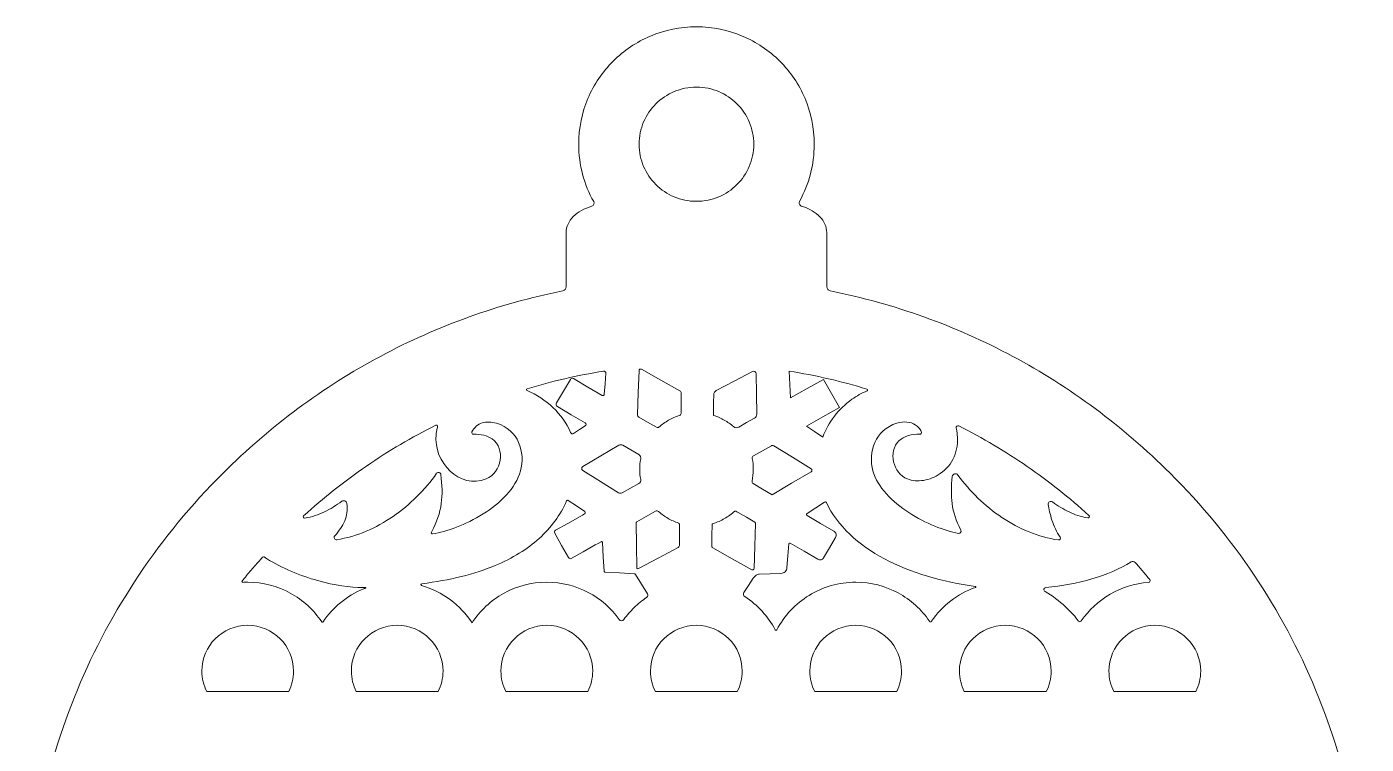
# Model space of a CAD drawing. Header units: inches. Extents: x -5.6 to 2.8, y 2.8 to 12.8.
# Drawn here: x -5.61 to 2.83, y 8.26 to 12.78 of the extents above; entities that cross this region are included whole.
import ezdxf

# ---------------------------------------------------------------- set-up
doc = ezdxf.new("R2010")
doc.units = ezdxf.units.IN
doc.header["$MEASUREMENT"] = 0
doc.layers.add('_U+0421_U+043B_U+043E_U+0439 1', color=7, linetype='Continuous')

# ---------------------------------------------------------------- blocks, each defined once
blk = doc.blocks.new('block 2')
at = {"layer": '_U+0421_U+043B_U+043E_U+0439 1', "lineweight": 0}
for points, knots in [([(1.5941, 9.964), (1.2968, 10.2604), (0.9631, 10.5072), (0.6029, 10.7002), (0.2427, 10.8931), (-0.1439, 11.0322), (-0.547, 11.1131), (-0.5532, 11.1144), (-0.5585, 11.1177), (-0.5623, 11.1223), (-0.5661, 11.1269), (-0.5683, 11.1327), (-0.5683, 11.1391), (-0.5683, 11.1391), (-0.5683, 11.3098), (-0.5683, 11.3098), (-0.5683, 11.3098), (-0.5683, 11.4805), (-0.5683, 11.4805), (-0.5683, 11.5174), (-0.5844, 11.5516), (-0.612, 11.5801), (-0.6396, 11.6087), (-0.6785, 11.6314), (-0.7243, 11.6454), (-0.7317, 11.6476), (-0.7372, 11.653), (-0.74, 11.6594), (-0.7428, 11.6658), (-0.7428, 11.6734), (-0.739, 11.6801), (-0.7097, 11.7331), (-0.6868, 11.79), (-0.6713, 11.8499), (-0.6557, 11.9098), (-0.6474, 11.9726), (-0.6474, 12.0374), (-0.6474, 12.1394), (-0.668, 12.2368), (-0.7054, 12.3255), (-0.7428, 12.4141), (-0.797, 12.4939), (-0.8641, 12.5608), (-0.9316, 12.6276), (-1.0116, 12.6818), (-1.1004, 12.7194), (-1.1892, 12.7569), (-1.2868, 12.7778), (-1.3892, 12.7778), (-1.4916, 12.7778), (-1.5891, 12.7569), (-1.6779, 12.7194), (-1.7667, 12.6818), (-1.8467, 12.6276), (-1.9142, 12.5608), (-1.9811, 12.4939), (-2.0353, 12.4141), (-2.0727, 12.3255), (-2.1102, 12.2368), (-2.1309, 12.1394), (-2.1309, 12.0374), (-2.1309, 11.9718), (-2.1224, 11.9082), (-2.1064, 11.8476), (-2.0904, 11.787), (-2.0668, 11.7295), (-2.0366, 11.676), (-2.0334, 11.6704), (-2.0332, 11.664), (-2.0353, 11.6586), (-2.0375, 11.6532), (-2.042, 11.6488), (-2.0483, 11.647), (-2.0956, 11.6334), (-2.1361, 11.6106), (-2.1647, 11.5818), (-2.1933, 11.553), (-2.21, 11.5181), (-2.21, 11.4805), (-2.21, 11.4805), (-2.21, 11.3092), (-2.21, 11.3092), (-2.21, 11.3092), (-2.21, 11.138), (-2.21, 11.138), (-2.21, 11.132), (-2.2121, 11.1264), (-2.2157, 11.122), (-2.2193, 11.1177), (-2.2244, 11.1145), (-2.2303, 11.1133), (-2.6333, 11.0322), (-3.02, 10.8931), (-3.3802, 10.7002), (-3.7404, 10.5073), (-4.0742, 10.2605), (-4.3713, 9.964), (-4.7698, 9.5665), (-5.0788, 9.1033), (-5.2881, 8.5991), (-5.4975, 8.0948), (-5.6072, 7.5494), (-5.6072, 6.9873), (-5.6072, 6.425), (-5.4975, 5.8796), (-5.2881, 5.3754), (-5.0788, 4.8712), (-4.7698, 4.4082), (-4.3713, 4.0107), (-3.9731, 3.6131), (-3.5092, 3.3049), (-3.0039, 3.0961), (-2.4987, 2.8872), (-1.9521, 2.7778), (-1.3886, 2.7778), (-0.8251, 2.7778), (-0.2787, 2.8872), (0.2265, 3.0961), (0.7316, 3.3049), (1.1956, 3.6131), (1.5941, 4.0107), (1.9923, 4.4082), (2.3012, 4.8712), (2.5104, 5.3754), (2.7197, 5.8796), (2.8294, 6.425), (2.8294, 6.9873), (2.8294, 7.5494), (2.7197, 8.0948), (2.5104, 8.5991), (2.3012, 9.1033), (1.9923, 9.5665), (1.5941, 9.964), (1.5941, 9.964), (1.5941, 9.964), (1.5941, 9.964), (1.5941, 9.964), (1.5941, 9.964), (1.5941, 9.964)], [0, 0, 0, 0, 1, 1, 1, 2, 2, 2, 3, 3, 3, 4, 4, 4, 5, 5, 5, 6, 6, 6, 7, 7, 7, 8, 8, 8, 9, 9, 9, 10, 10, 10, 11, 11, 11, 12, 12, 12, 13, 13, 13, 14, 14, 14, 15, 15, 15, 16, 16, 16, 17, 17, 17, 18, 18, 18, 19, 19, 19, 20, 20, 20, 21, 21, 21, 22, 22, 22, 23, 23, 23, 24, 24, 24, 25, 25, 25, 26, 26, 26, 27, 27, 27, 28, 28, 28, 29, 29, 29, 30, 30, 30, 31, 31, 31, 32, 32, 32, 33, 33, 33, 34, 34, 34, 35, 35, 35, 36, 36, 36, 37, 37, 37, 38, 38, 38, 39, 39, 39, 40, 40, 40, 41, 41, 41, 42, 42, 42, 43, 43, 43, 44, 44, 44, 45, 45, 45, 46, 46, 46, 46]), ([(-1.6444, 12.2923), (-1.6118, 12.3248), (-1.573, 12.351), (-1.5298, 12.3692), (-1.4866, 12.3873), (-1.439, 12.3973), (-1.3892, 12.3973), (-1.3393, 12.3973), (-1.2918, 12.3873), (-1.2486, 12.3692), (-1.2053, 12.351), (-1.1665, 12.3248), (-1.134, 12.2923), (-1.1012, 12.2596), (-1.0748, 12.2207), (-1.0566, 12.1776), (-1.0383, 12.1345), (-1.0283, 12.0872), (-1.0283, 12.0374), (-1.0283, 11.9876), (-1.0383, 11.9403), (-1.0566, 11.8972), (-1.0748, 11.8541), (-1.1012, 11.8152), (-1.134, 11.7825), (-1.1665, 11.75), (-1.2053, 11.7238), (-1.2486, 11.7056), (-1.2918, 11.6875), (-1.3393, 11.6775), (-1.3892, 11.6775), (-1.439, 11.6775), (-1.4866, 11.6875), (-1.5298, 11.7056), (-1.573, 11.7238), (-1.6118, 11.75), (-1.6444, 11.7825), (-1.6771, 11.8152), (-1.7035, 11.8541), (-1.7218, 11.8972), (-1.74, 11.9403), (-1.75, 11.9876), (-1.75, 12.0374), (-1.75, 12.0872), (-1.74, 12.1345), (-1.7218, 12.1776), (-1.7035, 12.2207), (-1.6771, 12.2596), (-1.6444, 12.2923), (-1.6444, 12.2923), (-1.6444, 12.2923), (-1.6444, 12.2923), (-1.6444, 12.2923), (-1.6444, 12.2923), (-1.6444, 12.2923)], [0, 0, 0, 0, 1, 1, 1, 2, 2, 2, 3, 3, 3, 4, 4, 4, 5, 5, 5, 6, 6, 6, 7, 7, 7, 8, 8, 8, 9, 9, 9, 10, 10, 10, 11, 11, 11, 12, 12, 12, 13, 13, 13, 14, 14, 14, 15, 15, 15, 16, 16, 16, 17, 17, 17, 18, 18, 18, 18]), ([(-1.9837, 10.4542), (-1.9837, 10.4542), (-2.0733, 10.507), (-2.0733, 10.507), (-2.0733, 10.507), (-2.163, 10.5599), (-2.163, 10.5599), (-2.1666, 10.562), (-2.1706, 10.5624), (-2.1743, 10.5615), (-2.178, 10.5605), (-2.1814, 10.5582), (-2.1835, 10.5546), (-2.1835, 10.5546), (-2.2274, 10.4806), (-2.2274, 10.4806), (-2.2274, 10.4806), (-2.2713, 10.4067), (-2.2713, 10.4067), (-2.2737, 10.4027), (-2.2742, 10.398), (-2.2731, 10.3939), (-2.272, 10.3897), (-2.2693, 10.3859), (-2.2653, 10.3835), (-2.2653, 10.3835), (-2.1777, 10.3319), (-2.1777, 10.3319), (-2.1777, 10.3319), (-2.0901, 10.2802), (-2.0901, 10.2802), (-2.0866, 10.2782), (-2.0849, 10.2747), (-2.0848, 10.2712), (-2.0847, 10.2677), (-2.0863, 10.2641), (-2.0897, 10.262), (-2.0897, 10.262), (-2.1264, 10.2381), (-2.1264, 10.2381), (-2.1264, 10.2381), (-2.1631, 10.2142), (-2.1631, 10.2142), (-2.1665, 10.212), (-2.1703, 10.2117), (-2.1737, 10.2127), (-2.1771, 10.2138), (-2.1801, 10.2163), (-2.1817, 10.22), (-2.2074, 10.2796), (-2.246, 10.3334), (-2.2932, 10.3783), (-2.3403, 10.4232), (-2.3961, 10.4594), (-2.456, 10.484), (-2.4587, 10.4852), (-2.46, 10.4877), (-2.4599, 10.4902), (-2.4598, 10.4926), (-2.4584, 10.495), (-2.4555, 10.4959), (-2.3773, 10.5196), (-2.298, 10.5408), (-2.2178, 10.5593), (-2.1375, 10.5778), (-2.0564, 10.5937), (-1.9744, 10.6067), (-1.9704, 10.6073), (-1.9666, 10.606), (-1.9639, 10.6035), (-1.9611, 10.601), (-1.9595, 10.5973), (-1.9598, 10.5933), (-1.9598, 10.5933), (-1.9649, 10.5273), (-1.9649, 10.5273), (-1.9649, 10.5273), (-1.97, 10.4614), (-1.97, 10.4614), (-1.9702, 10.458), (-1.9722, 10.4553), (-1.9748, 10.454), (-1.9775, 10.4526), (-1.9808, 10.4525), (-1.9837, 10.4542)], [0, 0, 0, 0, 1, 1, 1, 2, 2, 2, 3, 3, 3, 4, 4, 4, 5, 5, 5, 6, 6, 6, 7, 7, 7, 8, 8, 8, 9, 9, 9, 10, 10, 10, 11, 11, 11, 12, 12, 12, 13, 13, 13, 14, 14, 14, 15, 15, 15, 16, 16, 16, 17, 17, 17, 18, 18, 18, 19, 19, 19, 20, 20, 20, 21, 21, 21, 22, 22, 22, 23, 23, 23, 24, 24, 24, 25, 25, 25, 26, 26, 26, 27, 27, 27, 28, 28, 28, 28]), ([(-1.7605, 10.333), (-1.7605, 10.333), (-1.7556, 10.4713), (-1.7556, 10.4713), (-1.7556, 10.4713), (-1.7506, 10.6095), (-1.7506, 10.6095), (-1.7505, 10.6135), (-1.7483, 10.6167), (-1.7452, 10.6184), (-1.7421, 10.6202), (-1.7383, 10.6204), (-1.7348, 10.6185), (-1.7348, 10.6185), (-1.6141, 10.5508), (-1.6141, 10.5508), (-1.6141, 10.5508), (-1.4934, 10.4832), (-1.4934, 10.4832), (-1.4907, 10.4816), (-1.4885, 10.4794), (-1.4869, 10.4768), (-1.4854, 10.4741), (-1.4846, 10.4711), (-1.4846, 10.4679), (-1.4846, 10.4679), (-1.4853, 10.4042), (-1.4853, 10.4042), (-1.4853, 10.4042), (-1.486, 10.3405), (-1.486, 10.3405), (-1.4861, 10.3375), (-1.4871, 10.3347), (-1.4888, 10.3324), (-1.4905, 10.3302), (-1.4929, 10.3284), (-1.4958, 10.3276), (-1.5195, 10.3201), (-1.5426, 10.3101), (-1.5644, 10.2978), (-1.5863, 10.2855), (-1.6068, 10.2711), (-1.6255, 10.2548), (-1.6278, 10.2529), (-1.6305, 10.2517), (-1.6333, 10.2514), (-1.6362, 10.2511), (-1.6391, 10.2517), (-1.6417, 10.2532), (-1.6417, 10.2532), (-1.6968, 10.2855), (-1.6968, 10.2855), (-1.6968, 10.2855), (-1.752, 10.3177), (-1.752, 10.3177), (-1.7547, 10.3193), (-1.7569, 10.3215), (-1.7584, 10.3242), (-1.7598, 10.3269), (-1.7606, 10.3299), (-1.7605, 10.333)], [0, 0, 0, 0, 1, 1, 1, 2, 2, 2, 3, 3, 3, 4, 4, 4, 5, 5, 5, 6, 6, 6, 7, 7, 7, 8, 8, 8, 9, 9, 9, 10, 10, 10, 11, 11, 11, 12, 12, 12, 13, 13, 13, 14, 14, 14, 15, 15, 15, 16, 16, 16, 17, 17, 17, 18, 18, 18, 19, 19, 19, 20, 20, 20, 20]), ([(-1.2819, 10.3663), (-1.2819, 10.3663), (-1.2812, 10.4123), (-1.2812, 10.4123), (-1.2812, 10.4123), (-1.2805, 10.4583), (-1.2805, 10.4583), (-1.2804, 10.4637), (-1.2789, 10.469), (-1.2761, 10.4735), (-1.2734, 10.478), (-1.2694, 10.4818), (-1.2646, 10.4843), (-1.2646, 10.4843), (-1.1508, 10.5448), (-1.1508, 10.5448), (-1.1508, 10.5448), (-1.037, 10.6053), (-1.037, 10.6053), (-1.0315, 10.6083), (-1.0253, 10.6078), (-1.0205, 10.605), (-1.0158, 10.6021), (-1.0124, 10.597), (-1.0123, 10.5907), (-1.0123, 10.5907), (-1.0109, 10.4636), (-1.0109, 10.4636), (-1.0109, 10.4636), (-1.0095, 10.3365), (-1.0095, 10.3365), (-1.0095, 10.3311), (-1.0109, 10.3259), (-1.0135, 10.3214), (-1.016, 10.3169), (-1.0198, 10.313), (-1.0245, 10.3104), (-1.0245, 10.3104), (-1.0733, 10.2823), (-1.0733, 10.2823), (-1.0733, 10.2823), (-1.1222, 10.2543), (-1.1222, 10.2543), (-1.1274, 10.2513), (-1.1333, 10.25), (-1.1391, 10.2505), (-1.1448, 10.251), (-1.1504, 10.2532), (-1.155, 10.2571), (-1.173, 10.2726), (-1.193, 10.2866), (-1.2142, 10.2985), (-1.2353, 10.3103), (-1.2575, 10.32), (-1.28, 10.327), (-1.2807, 10.3272), (-1.2813, 10.3276), (-1.2817, 10.3282), (-1.2822, 10.3288), (-1.2824, 10.3295), (-1.2824, 10.3302), (-1.2824, 10.3302), (-1.2821, 10.3483), (-1.2821, 10.3483), (-1.2821, 10.3483), (-1.2819, 10.3663), (-1.2819, 10.3663)], [0, 0, 0, 0, 1, 1, 1, 2, 2, 2, 3, 3, 3, 4, 4, 4, 5, 5, 5, 6, 6, 6, 7, 7, 7, 8, 8, 8, 9, 9, 9, 10, 10, 10, 11, 11, 11, 12, 12, 12, 13, 13, 13, 14, 14, 14, 15, 15, 15, 16, 16, 16, 17, 17, 17, 18, 18, 18, 19, 19, 19, 20, 20, 20, 21, 21, 21, 22, 22, 22, 22]), ([(-0.4101, 10.4295), (-0.4526, 10.3991), (-0.4896, 10.3629), (-0.5204, 10.3226), (-0.5512, 10.2822), (-0.5759, 10.2379), (-0.5938, 10.1913), (-0.5938, 10.1913), (-0.645, 10.2262), (-0.645, 10.2262), (-0.645, 10.2262), (-0.6962, 10.2611), (-0.6962, 10.2611), (-0.6962, 10.2611), (-0.5924, 10.3193), (-0.5924, 10.3193), (-0.5924, 10.3193), (-0.4887, 10.3775), (-0.4887, 10.3775), (-0.4887, 10.3775), (-0.5388, 10.4663), (-0.5388, 10.4663), (-0.5388, 10.4663), (-0.5889, 10.555), (-0.5889, 10.555), (-0.5889, 10.555), (-0.6927, 10.4966), (-0.6927, 10.4966), (-0.6927, 10.4966), (-0.7964, 10.4381), (-0.7964, 10.4381), (-0.7964, 10.4381), (-0.801, 10.5225), (-0.801, 10.5225), (-0.801, 10.5225), (-0.8056, 10.607), (-0.8056, 10.607), (-0.7219, 10.5936), (-0.6391, 10.5774), (-0.5573, 10.5585), (-0.4755, 10.5396), (-0.3948, 10.518), (-0.3154, 10.4937), (-0.3128, 10.4929), (-0.3115, 10.4908), (-0.3114, 10.4885), (-0.3113, 10.4863), (-0.3125, 10.484), (-0.3149, 10.483), (-0.3313, 10.476), (-0.3476, 10.4681), (-0.3635, 10.4591), (-0.3794, 10.4502), (-0.395, 10.4403), (-0.4101, 10.4295), (-0.4101, 10.4295), (-0.4101, 10.4295), (-0.4101, 10.4295), (-0.4101, 10.4295), (-0.4101, 10.4295), (-0.4101, 10.4295)], [0, 0, 0, 0, 1, 1, 1, 2, 2, 2, 3, 3, 3, 4, 4, 4, 5, 5, 5, 6, 6, 6, 7, 7, 7, 8, 8, 8, 9, 9, 9, 10, 10, 10, 11, 11, 11, 12, 12, 12, 13, 13, 13, 14, 14, 14, 15, 15, 15, 16, 16, 16, 17, 17, 17, 18, 18, 18, 19, 19, 19, 20, 20, 20, 20]), ([(-2.7144, 9.9272), (-2.6654, 9.9467), (-2.6341, 9.9945), (-2.6259, 10.045), (-2.6177, 10.0955), (-2.6326, 10.1488), (-2.676, 10.1794), (-2.691, 10.1901), (-2.709, 10.1979), (-2.7289, 10.2029), (-2.7488, 10.2079), (-2.7707, 10.21), (-2.7938, 10.2091), (-2.7976, 10.209), (-2.8008, 10.2109), (-2.8027, 10.2137), (-2.8045, 10.2165), (-2.805, 10.2201), (-2.8033, 10.2236), (-2.7888, 10.2531), (-2.7662, 10.2716), (-2.7392, 10.2803), (-2.7121, 10.289), (-2.6806, 10.288), (-2.6483, 10.2785), (-2.5801, 10.2587), (-2.534, 10.2127), (-2.5092, 10.1571), (-2.4844, 10.1015), (-2.4809, 10.0363), (-2.4977, 9.9781), (-2.5288, 9.8679), (-2.6238, 9.7751), (-2.7327, 9.7067), (-2.8416, 9.6382), (-2.9644, 9.5942), (-3.0509, 9.5816), (-3.0539, 9.5812), (-3.0565, 9.5826), (-3.0579, 9.5849), (-3.0594, 9.5871), (-3.0597, 9.5901), (-3.0582, 9.5928), (-3.0235, 9.6562), (-3.0047, 9.7135), (-2.9966, 9.7717), (-2.9885, 9.8299), (-2.991, 9.889), (-2.9988, 9.9558), (-2.9996, 9.9625), (-3.0043, 9.967), (-3.0098, 9.9685), (-3.0154, 9.97), (-3.0217, 9.9684), (-3.0256, 9.9629), (-3.0986, 9.8595), (-3.1925, 9.765), (-3.2997, 9.6913), (-3.407, 9.6176), (-3.5278, 9.5646), (-3.6547, 9.5444), (-3.6614, 9.5433), (-3.6669, 9.5467), (-3.6695, 9.5517), (-3.6722, 9.5566), (-3.6721, 9.5631), (-3.6676, 9.5682), (-3.6392, 9.6002), (-3.6178, 9.6305), (-3.6046, 9.6632), (-3.5914, 9.696), (-3.5865, 9.7312), (-3.5912, 9.7729), (-3.592, 9.7804), (-3.5968, 9.786), (-3.6029, 9.7887), (-3.609, 9.7914), (-3.6164, 9.7911), (-3.6225, 9.7868), (-3.6594, 9.7608), (-3.695, 9.738), (-3.7327, 9.7199), (-3.7705, 9.7017), (-3.8104, 9.6881), (-3.8561, 9.6804), (-3.8602, 9.6797), (-3.8635, 9.6819), (-3.8651, 9.685), (-3.8666, 9.6881), (-3.8664, 9.6921), (-3.8633, 9.6949), (-3.7389, 9.8083), (-3.6065, 9.9133), (-3.4673, 10.0088), (-3.3281, 10.1044), (-3.182, 10.1906), (-3.03, 10.2665), (-3.0272, 10.2679), (-3.0241, 10.2673), (-3.022, 10.2656), (-3.0199, 10.2639), (-3.0187, 10.2611), (-3.0195, 10.2581), (-3.0217, 10.2501), (-3.0236, 10.242), (-3.0252, 10.2337), (-3.0267, 10.2255), (-3.0279, 10.2171), (-3.0287, 10.2086), (-3.0385, 10.1196), (-3.0011, 10.0329), (-2.9407, 9.9766), (-2.8802, 9.9203), (-2.7968, 9.8945), (-2.7144, 9.9272), (-2.7144, 9.9272), (-2.7144, 9.9272), (-2.7144, 9.9272), (-2.7144, 9.9272), (-2.7144, 9.9272), (-2.7144, 9.9272)], [0, 0, 0, 0, 1, 1, 1, 2, 2, 2, 3, 3, 3, 4, 4, 4, 5, 5, 5, 6, 6, 6, 7, 7, 7, 8, 8, 8, 9, 9, 9, 10, 10, 10, 11, 11, 11, 12, 12, 12, 13, 13, 13, 14, 14, 14, 15, 15, 15, 16, 16, 16, 17, 17, 17, 18, 18, 18, 19, 19, 19, 20, 20, 20, 21, 21, 21, 22, 22, 22, 23, 23, 23, 24, 24, 24, 25, 25, 25, 26, 26, 26, 27, 27, 27, 28, 28, 28, 29, 29, 29, 30, 30, 30, 31, 31, 31, 32, 32, 32, 33, 33, 33, 34, 34, 34, 35, 35, 35, 36, 36, 36, 37, 37, 37, 38, 38, 38, 39, 39, 39, 40, 40, 40, 40]), ([(0.8904, 9.5428), (0.7636, 9.5611), (0.6426, 9.6123), (0.5347, 9.6845), (0.4268, 9.7568), (0.3321, 9.85), (0.2578, 9.9522), (0.2524, 9.9596), (0.244, 9.9617), (0.2367, 9.9597), (0.2294, 9.9577), (0.2231, 9.9517), (0.2221, 9.9426), (0.2154, 9.8813), (0.2137, 9.8263), (0.2213, 9.7719), (0.2288, 9.7176), (0.2457, 9.6639), (0.2761, 9.6052), (0.2788, 9.5999), (0.2779, 9.5941), (0.2749, 9.5899), (0.2718, 9.5858), (0.2666, 9.5832), (0.2607, 9.5843), (0.1735, 9.6008), (0.0538, 9.6468), (-0.0515, 9.7149), (-0.1568, 9.783), (-0.2477, 9.8733), (-0.2774, 9.9781), (-0.2941, 10.0363), (-0.2906, 10.1015), (-0.2658, 10.1571), (-0.241, 10.2127), (-0.195, 10.2587), (-0.1267, 10.2785), (-0.1045, 10.2852), (-0.0831, 10.2877), (-0.0635, 10.286), (-0.0438, 10.2843), (-0.0259, 10.2785), (-0.0108, 10.2687), (-0.0029, 10.2637), (0.0042, 10.2576), (0.0105, 10.2505), (0.0168, 10.2434), (0.0223, 10.2352), (0.027, 10.226), (0.029, 10.2222), (0.0285, 10.2179), (0.0265, 10.2146), (0.0244, 10.2113), (0.0208, 10.2091), (0.0165, 10.2092), (-0.0072, 10.2097), (-0.0317, 10.2071), (-0.0542, 10.2004), (-0.0767, 10.1938), (-0.0974, 10.1831), (-0.1137, 10.1675), (-0.1487, 10.1345), (-0.1583, 10.0835), (-0.1477, 10.0362), (-0.137, 9.9889), (-0.1061, 9.9453), (-0.0601, 9.9272), (-0.0303, 9.9153), (0.0053, 9.9127), (0.0415, 9.9186), (0.0777, 9.9245), (0.1144, 9.9388), (0.1464, 9.9608), (0.1856, 9.9876), (0.2153, 10.0241), (0.2337, 10.0666), (0.2521, 10.1092), (0.2593, 10.1578), (0.2536, 10.2086), (0.253, 10.2154), (0.2521, 10.222), (0.2509, 10.2286), (0.2498, 10.2352), (0.2485, 10.2417), (0.2469, 10.2481), (0.2458, 10.253), (0.2477, 10.2574), (0.251, 10.26), (0.2543, 10.2627), (0.259, 10.2636), (0.2635, 10.2614), (0.413, 10.186), (0.5566, 10.1007), (0.6935, 10.0064), (0.8303, 9.9121), (0.9605, 9.8087), (1.083, 9.6972), (1.0863, 9.6942), (1.0866, 9.6899), (1.0849, 9.6865), (1.0832, 9.6831), (1.0796, 9.6808), (1.0752, 9.6815), (1.0319, 9.6893), (0.9938, 9.7023), (0.9578, 9.7196), (0.9218, 9.7368), (0.8879, 9.7581), (0.8529, 9.7825), (0.8467, 9.7868), (0.8395, 9.7864), (0.8341, 9.783), (0.8287, 9.7797), (0.8251, 9.7734), (0.8264, 9.766), (0.8307, 9.7401), (0.8381, 9.7044), (0.8501, 9.6674), (0.862, 9.6304), (0.8785, 9.5922), (0.901, 9.5613), (0.904, 9.5572), (0.9039, 9.5521), (0.9018, 9.5484), (0.8997, 9.5446), (0.8955, 9.542), (0.8904, 9.5428)], [0, 0, 0, 0, 1, 1, 1, 2, 2, 2, 3, 3, 3, 4, 4, 4, 5, 5, 5, 6, 6, 6, 7, 7, 7, 8, 8, 8, 9, 9, 9, 10, 10, 10, 11, 11, 11, 12, 12, 12, 13, 13, 13, 14, 14, 14, 15, 15, 15, 16, 16, 16, 17, 17, 17, 18, 18, 18, 19, 19, 19, 20, 20, 20, 21, 21, 21, 22, 22, 22, 23, 23, 23, 24, 24, 24, 25, 25, 25, 26, 26, 26, 27, 27, 27, 28, 28, 28, 29, 29, 29, 30, 30, 30, 31, 31, 31, 32, 32, 32, 33, 33, 33, 34, 34, 34, 35, 35, 35, 36, 36, 36, 37, 37, 37, 38, 38, 38, 39, 39, 39, 40, 40, 40, 41, 41, 41, 42, 42, 42, 42]), ([(-1.74, 10.0533), (-1.7443, 10.0315), (-1.7464, 10.0101), (-1.7464, 9.9885), (-1.7464, 9.967), (-1.7443, 9.9454), (-1.7403, 9.9235), (-1.7394, 9.9186), (-1.7401, 9.9137), (-1.742, 9.9094), (-1.7439, 9.9051), (-1.7472, 9.9015), (-1.7515, 9.899), (-1.7515, 9.899), (-1.8041, 9.8694), (-1.8041, 9.8694), (-1.8041, 9.8694), (-1.8568, 9.8397), (-1.8568, 9.8397), (-1.8604, 9.8377), (-1.8645, 9.8367), (-1.8686, 9.8368), (-1.8726, 9.8369), (-1.8767, 9.838), (-1.8802, 9.8403), (-1.8802, 9.8403), (-1.9927, 9.9104), (-1.9927, 9.9104), (-1.9927, 9.9104), (-2.1051, 9.9805), (-2.1051, 9.9805), (-2.1097, 9.9834), (-2.112, 9.9883), (-2.112, 9.9931), (-2.1119, 9.9979), (-2.1095, 10.0027), (-2.1048, 10.0055), (-2.1048, 10.0055), (-1.9913, 10.0726), (-1.9913, 10.0726), (-1.9913, 10.0726), (-1.8779, 10.1398), (-1.8779, 10.1398), (-1.8739, 10.1422), (-1.8694, 10.1433), (-1.8649, 10.1433), (-1.8604, 10.1433), (-1.8559, 10.1422), (-1.8519, 10.1398), (-1.8519, 10.1398), (-1.8018, 10.1101), (-1.8018, 10.1101), (-1.8018, 10.1101), (-1.7517, 10.0805), (-1.7517, 10.0805), (-1.747, 10.0777), (-1.7435, 10.0736), (-1.7415, 10.0688), (-1.7395, 10.0641), (-1.7389, 10.0586), (-1.74, 10.0533)], [0, 0, 0, 0, 1, 1, 1, 2, 2, 2, 3, 3, 3, 4, 4, 4, 5, 5, 5, 6, 6, 6, 7, 7, 7, 8, 8, 8, 9, 9, 9, 10, 10, 10, 11, 11, 11, 12, 12, 12, 13, 13, 13, 14, 14, 14, 15, 15, 15, 16, 16, 16, 17, 17, 17, 18, 18, 18, 19, 19, 19, 20, 20, 20, 20]), ([(-0.9129, 9.8271), (-0.9129, 9.8271), (-0.9726, 9.8628), (-0.9726, 9.8628), (-0.9726, 9.8628), (-1.0323, 9.8985), (-1.0323, 9.8985), (-1.035, 9.9001), (-1.037, 9.9025), (-1.0381, 9.9052), (-1.0393, 9.908), (-1.0396, 9.9111), (-1.039, 9.9142), (-1.0342, 9.9367), (-1.0314, 9.9612), (-1.0311, 9.9856), (-1.0308, 10.01), (-1.0329, 10.0344), (-1.038, 10.0569), (-1.0387, 10.0602), (-1.0384, 10.0635), (-1.0372, 10.0664), (-1.0359, 10.0694), (-1.0337, 10.0719), (-1.0308, 10.0735), (-1.0308, 10.0735), (-0.9741, 10.1052), (-0.9741, 10.1052), (-0.9741, 10.1052), (-0.9175, 10.1369), (-0.9175, 10.1369), (-0.9149, 10.1383), (-0.912, 10.139), (-0.9092, 10.1389), (-0.9063, 10.1389), (-0.9035, 10.138), (-0.901, 10.1365), (-0.901, 10.1365), (-0.7839, 10.0637), (-0.7839, 10.0637), (-0.7839, 10.0637), (-0.6668, 9.9909), (-0.6668, 9.9909), (-0.6635, 9.9888), (-0.6619, 9.9854), (-0.6619, 9.982), (-0.6619, 9.9785), (-0.6636, 9.9751), (-0.667, 9.9731), (-0.667, 9.9731), (-0.7899, 9.9001), (-0.7899, 9.9001), (-0.7899, 9.9001), (-0.9129, 9.8271), (-0.9129, 9.8271)], [0, 0, 0, 0, 1, 1, 1, 2, 2, 2, 3, 3, 3, 4, 4, 4, 5, 5, 5, 6, 6, 6, 7, 7, 7, 8, 8, 8, 9, 9, 9, 10, 10, 10, 11, 11, 11, 12, 12, 12, 13, 13, 13, 14, 14, 14, 15, 15, 15, 16, 16, 16, 17, 17, 17, 18, 18, 18, 18]), ([(-2.657, 9.3817), (-2.547, 9.4275), (-2.4544, 9.4845), (-2.3794, 9.5525), (-2.3043, 9.6205), (-2.2468, 9.6995), (-2.207, 9.7892), (-2.2061, 9.7913), (-2.2044, 9.7927), (-2.2024, 9.7933), (-2.2004, 9.7939), (-2.1981, 9.7936), (-2.1962, 9.7923), (-2.1962, 9.7923), (-2.1446, 9.757), (-2.1446, 9.757), (-2.1446, 9.757), (-2.093, 9.7217), (-2.093, 9.7217), (-2.0903, 9.7199), (-2.0891, 9.7171), (-2.0892, 9.7142), (-2.0893, 9.7114), (-2.0907, 9.7086), (-2.0935, 9.707), (-2.0935, 9.707), (-2.1079, 9.6985), (-2.1079, 9.6985), (-2.1079, 9.6985), (-2.1223, 9.69), (-2.1223, 9.69), (-2.1223, 9.69), (-2.1997, 9.647), (-2.1997, 9.647), (-2.1997, 9.647), (-2.277, 9.6041), (-2.277, 9.6041), (-2.2802, 9.6023), (-2.2824, 9.5994), (-2.2833, 9.5961), (-2.2842, 9.5929), (-2.2839, 9.5893), (-2.2821, 9.5861), (-2.2821, 9.5861), (-2.2386, 9.5086), (-2.2386, 9.5086), (-2.2386, 9.5086), (-2.1951, 9.4312), (-2.1951, 9.4312), (-2.1934, 9.4281), (-2.1906, 9.426), (-2.1875, 9.4252), (-2.1843, 9.4243), (-2.1809, 9.4246), (-2.1778, 9.4263), (-2.1778, 9.4263), (-2.1025, 9.4687), (-2.1025, 9.4687), (-2.1025, 9.4687), (-2.0273, 9.5111), (-2.0273, 9.5111), (-2.0273, 9.5111), (-2.0087, 9.5214), (-2.0087, 9.5214), (-2.0087, 9.5214), (-1.9901, 9.5316), (-1.9901, 9.5316), (-1.9881, 9.5327), (-1.9858, 9.5326), (-1.984, 9.5316), (-1.9823, 9.5306), (-1.9809, 9.5288), (-1.9808, 9.5265), (-1.9808, 9.5265), (-1.9758, 9.4365), (-1.9758, 9.4365), (-1.9758, 9.4365), (-1.9709, 9.3465), (-1.9709, 9.3465), (-1.9708, 9.3448), (-1.97, 9.3433), (-1.9689, 9.3422), (-1.9678, 9.341), (-1.9662, 9.3403), (-1.9645, 9.3402), (-1.9645, 9.3402), (-1.8735, 9.3351), (-1.8735, 9.3351), (-1.8735, 9.3351), (-1.7825, 9.3301), (-1.7825, 9.3301), (-1.7805, 9.33), (-1.7785, 9.3293), (-1.7768, 9.3283), (-1.7751, 9.3273), (-1.7737, 9.3259), (-1.7726, 9.3242), (-1.7726, 9.3242), (-1.7353, 9.2642), (-1.7353, 9.2642), (-1.7353, 9.2642), (-1.6981, 9.2042), (-1.6981, 9.2042), (-1.6957, 9.2003), (-1.695, 9.1957), (-1.6959, 9.1916), (-1.6969, 9.1874), (-1.6994, 9.1835), (-1.7032, 9.1809), (-1.731, 9.1619), (-1.7571, 9.1406), (-1.7812, 9.1171), (-1.8053, 9.0936), (-1.8274, 9.0681), (-1.847, 9.0407), (-1.8505, 9.0358), (-1.8558, 9.0334), (-1.8611, 9.0334), (-1.8663, 9.0334), (-1.8716, 9.0359), (-1.8751, 9.0407), (-1.9258, 9.1121), (-1.9929, 9.1711), (-2.0709, 9.2122), (-2.1489, 9.2534), (-2.2378, 9.2767), (-2.3319, 9.2767), (-2.4305, 9.2767), (-2.5233, 9.2511), (-2.6039, 9.2062), (-2.6845, 9.1614), (-2.7529, 9.0973), (-2.8028, 9.0201), (-2.8392, 9.0764), (-2.8855, 9.1257), (-2.9393, 9.1656), (-2.993, 9.2055), (-3.0542, 9.2361), (-3.1204, 9.2548), (-3.1235, 9.2557), (-3.1249, 9.2584), (-3.1247, 9.261), (-3.1244, 9.2636), (-3.1226, 9.2661), (-3.1193, 9.2665), (-3.0304, 9.2779), (-2.9472, 9.2931), (-2.87, 9.3123), (-2.7928, 9.3315), (-2.7217, 9.3546), (-2.657, 9.3817), (-2.657, 9.3817), (-2.657, 9.3817), (-2.657, 9.3817), (-2.657, 9.3817), (-2.657, 9.3817), (-2.657, 9.3817)], [0, 0, 0, 0, 1, 1, 1, 2, 2, 2, 3, 3, 3, 4, 4, 4, 5, 5, 5, 6, 6, 6, 7, 7, 7, 8, 8, 8, 9, 9, 9, 10, 10, 10, 11, 11, 11, 12, 12, 12, 13, 13, 13, 14, 14, 14, 15, 15, 15, 16, 16, 16, 17, 17, 17, 18, 18, 18, 19, 19, 19, 20, 20, 20, 21, 21, 21, 22, 22, 22, 23, 23, 23, 24, 24, 24, 25, 25, 25, 26, 26, 26, 27, 27, 27, 28, 28, 28, 29, 29, 29, 30, 30, 30, 31, 31, 31, 32, 32, 32, 33, 33, 33, 34, 34, 34, 35, 35, 35, 36, 36, 36, 37, 37, 37, 38, 38, 38, 39, 39, 39, 40, 40, 40, 41, 41, 41, 42, 42, 42, 43, 43, 43, 44, 44, 44, 45, 45, 45, 46, 46, 46, 47, 47, 47, 48, 48, 48, 49, 49, 49, 50, 50, 50, 51, 51, 51, 52, 52, 52, 52]), ([(-1.4956, 9.6258), (-1.4956, 9.6258), (-1.4962, 9.5672), (-1.4962, 9.5672), (-1.4962, 9.5672), (-1.4969, 9.5086), (-1.4969, 9.5086), (-1.4969, 9.5057), (-1.4977, 9.5029), (-1.4992, 9.5005), (-1.5007, 9.4981), (-1.5028, 9.496), (-1.5054, 9.4947), (-1.5054, 9.4947), (-1.6303, 9.4284), (-1.6303, 9.4284), (-1.6303, 9.4284), (-1.7552, 9.3621), (-1.7552, 9.3621), (-1.7574, 9.3609), (-1.76, 9.3611), (-1.7619, 9.3622), (-1.7639, 9.3634), (-1.7653, 9.3655), (-1.7653, 9.3681), (-1.7653, 9.3681), (-1.7668, 9.5096), (-1.7668, 9.5096), (-1.7668, 9.5096), (-1.7684, 9.6511), (-1.7684, 9.6511), (-1.7684, 9.6524), (-1.768, 9.6538), (-1.7674, 9.6549), (-1.7667, 9.6561), (-1.7658, 9.657), (-1.7646, 9.6577), (-1.7646, 9.6577), (-1.7062, 9.6911), (-1.7062, 9.6911), (-1.7062, 9.6911), (-1.6478, 9.7244), (-1.6478, 9.7244), (-1.6445, 9.7263), (-1.6408, 9.727), (-1.6373, 9.7265), (-1.6337, 9.7261), (-1.6303, 9.7246), (-1.6275, 9.722), (-1.6089, 9.7053), (-1.5892, 9.6911), (-1.5681, 9.679), (-1.547, 9.667), (-1.5247, 9.657), (-1.501, 9.6488), (-1.5001, 9.6485), (-1.4987, 9.6465), (-1.4975, 9.6446), (-1.4963, 9.6427), (-1.4954, 9.6409), (-1.4954, 9.6409), (-1.4954, 9.6409), (-1.4955, 9.6333), (-1.4955, 9.6333), (-1.4955, 9.6333), (-1.4956, 9.6258), (-1.4956, 9.6258)], [0, 0, 0, 0, 1, 1, 1, 2, 2, 2, 3, 3, 3, 4, 4, 4, 5, 5, 5, 6, 6, 6, 7, 7, 7, 8, 8, 8, 9, 9, 9, 10, 10, 10, 11, 11, 11, 12, 12, 12, 13, 13, 13, 14, 14, 14, 15, 15, 15, 16, 16, 16, 17, 17, 17, 18, 18, 18, 19, 19, 19, 20, 20, 20, 21, 21, 21, 22, 22, 22, 22]), ([(-1.1272, 9.7167), (-1.1272, 9.7167), (-1.0749, 9.6861), (-1.0749, 9.6861), (-1.0749, 9.6861), (-1.0225, 9.6555), (-1.0225, 9.6555), (-1.0208, 9.6545), (-1.0194, 9.6531), (-1.0185, 9.6514), (-1.0176, 9.6497), (-1.0171, 9.6478), (-1.0171, 9.6458), (-1.0171, 9.6458), (-1.0219, 9.5043), (-1.0219, 9.5043), (-1.0219, 9.5043), (-1.0267, 9.3628), (-1.0267, 9.3628), (-1.0268, 9.3593), (-1.0288, 9.3565), (-1.0314, 9.355), (-1.0341, 9.3535), (-1.0375, 9.3533), (-1.0405, 9.355), (-1.0405, 9.355), (-1.1637, 9.4241), (-1.1637, 9.4241), (-1.1637, 9.4241), (-1.2868, 9.4931), (-1.2868, 9.4931), (-1.2886, 9.4941), (-1.2901, 9.4956), (-1.2911, 9.4973), (-1.2921, 9.4991), (-1.2927, 9.5011), (-1.2926, 9.5032), (-1.2926, 9.5032), (-1.2919, 9.5702), (-1.2919, 9.5702), (-1.2919, 9.5702), (-1.2912, 9.6373), (-1.2912, 9.6373), (-1.2911, 9.6393), (-1.2904, 9.6412), (-1.2893, 9.6428), (-1.2881, 9.6444), (-1.2864, 9.6456), (-1.2845, 9.6462), (-1.2583, 9.6544), (-1.2342, 9.6648), (-1.2115, 9.6777), (-1.1889, 9.6906), (-1.1677, 9.7061), (-1.1472, 9.7248), (-1.1468, 9.7251), (-1.1453, 9.7251), (-1.1438, 9.725), (-1.1424, 9.7249), (-1.141, 9.7248), (-1.141, 9.7248), (-1.141, 9.7248), (-1.1341, 9.7207), (-1.1341, 9.7207), (-1.1341, 9.7207), (-1.1272, 9.7167), (-1.1272, 9.7167)], [0, 0, 0, 0, 1, 1, 1, 2, 2, 2, 3, 3, 3, 4, 4, 4, 5, 5, 5, 6, 6, 6, 7, 7, 7, 8, 8, 8, 9, 9, 9, 10, 10, 10, 11, 11, 11, 12, 12, 12, 13, 13, 13, 14, 14, 14, 15, 15, 15, 16, 16, 16, 17, 17, 17, 18, 18, 18, 19, 19, 19, 20, 20, 20, 21, 21, 21, 22, 22, 22, 22]), ([(-0.5709, 9.7779), (-0.5013, 9.6308), (-0.3701, 9.5122), (-0.2046, 9.4237), (-0.0391, 9.3352), (0.1607, 9.2768), (0.3674, 9.2502), (0.3692, 9.25), (0.3701, 9.2488), (0.3703, 9.2474), (0.3704, 9.2461), (0.3697, 9.2447), (0.3681, 9.2441), (0.3113, 9.2238), (0.2587, 9.1948), (0.2121, 9.1586), (0.1655, 9.1224), (0.1248, 9.079), (0.0916, 9.03), (0.0901, 9.0277), (0.0876, 9.0265), (0.0851, 9.0265), (0.0826, 9.0265), (0.0802, 9.0276), (0.0786, 9.03), (0.028, 9.1044), (-0.0398, 9.166), (-0.1191, 9.2091), (-0.1984, 9.2522), (-0.2892, 9.2767), (-0.3857, 9.2767), (-0.4937, 9.2767), (-0.5944, 9.2462), (-0.68, 9.1934), (-0.7655, 9.1407), (-0.8358, 9.0657), (-0.8827, 8.9767), (-0.8839, 8.9746), (-0.8859, 8.9735), (-0.888, 8.9735), (-0.89, 8.9735), (-0.8921, 8.9746), (-0.8932, 8.9767), (-0.9157, 9.0191), (-0.9434, 9.0582), (-0.9756, 9.0934), (-1.0078, 9.1285), (-1.0444, 9.1595), (-1.0845, 9.1855), (-1.0888, 9.1883), (-1.0916, 9.1926), (-1.0927, 9.1972), (-1.0937, 9.2018), (-1.093, 9.2068), (-1.0901, 9.2112), (-1.0901, 9.2112), (-1.0607, 9.2561), (-1.0607, 9.2561), (-1.0607, 9.2561), (-1.0313, 9.3011), (-1.0313, 9.3011), (-1.0251, 9.3106), (-1.0191, 9.317), (-1.0129, 9.3211), (-1.0068, 9.3252), (-1.0006, 9.3269), (-0.9941, 9.3272), (-0.9941, 9.3272), (-0.9258, 9.3295), (-0.9258, 9.3295), (-0.9258, 9.3295), (-0.8575, 9.3318), (-0.8575, 9.3318), (-0.8473, 9.3321), (-0.8381, 9.3362), (-0.8313, 9.3428), (-0.8244, 9.3493), (-0.8199, 9.3583), (-0.8191, 9.3685), (-0.8191, 9.3685), (-0.8133, 9.4431), (-0.8133, 9.4431), (-0.8133, 9.4431), (-0.8075, 9.5176), (-0.8075, 9.5176), (-0.8073, 9.52), (-0.8059, 9.5218), (-0.8041, 9.5228), (-0.8023, 9.5238), (-0.8, 9.5238), (-0.7979, 9.5226), (-0.7979, 9.5226), (-0.7112, 9.4718), (-0.7112, 9.4718), (-0.7112, 9.4718), (-0.6245, 9.4209), (-0.6245, 9.4209), (-0.6183, 9.4172), (-0.6111, 9.4164), (-0.6046, 9.4181), (-0.5981, 9.4198), (-0.5922, 9.424), (-0.5885, 9.4302), (-0.5885, 9.4302), (-0.5506, 9.4938), (-0.5506, 9.4938), (-0.5506, 9.4938), (-0.5128, 9.5574), (-0.5128, 9.5574), (-0.5087, 9.5643), (-0.5078, 9.5722), (-0.5096, 9.5795), (-0.5115, 9.5867), (-0.5161, 9.5932), (-0.523, 9.5973), (-0.523, 9.5973), (-0.6076, 9.6474), (-0.6076, 9.6474), (-0.6076, 9.6474), (-0.6923, 9.6975), (-0.6923, 9.6975), (-0.6947, 9.699), (-0.6959, 9.7014), (-0.696, 9.7038), (-0.696, 9.7063), (-0.6949, 9.7087), (-0.6925, 9.7102), (-0.6925, 9.7102), (-0.6376, 9.7458), (-0.6376, 9.7458), (-0.6376, 9.7458), (-0.5827, 9.7814), (-0.5827, 9.7814), (-0.5806, 9.7827), (-0.5782, 9.783), (-0.576, 9.7824), (-0.5738, 9.7817), (-0.5719, 9.7802), (-0.5709, 9.7779)], [0, 0, 0, 0, 1, 1, 1, 2, 2, 2, 3, 3, 3, 4, 4, 4, 5, 5, 5, 6, 6, 6, 7, 7, 7, 8, 8, 8, 9, 9, 9, 10, 10, 10, 11, 11, 11, 12, 12, 12, 13, 13, 13, 14, 14, 14, 15, 15, 15, 16, 16, 16, 17, 17, 17, 18, 18, 18, 19, 19, 19, 20, 20, 20, 21, 21, 21, 22, 22, 22, 23, 23, 23, 24, 24, 24, 25, 25, 25, 26, 26, 26, 27, 27, 27, 28, 28, 28, 29, 29, 29, 30, 30, 30, 31, 31, 31, 32, 32, 32, 33, 33, 33, 34, 34, 34, 35, 35, 35, 36, 36, 36, 37, 37, 37, 38, 38, 38, 39, 39, 39, 40, 40, 40, 41, 41, 41, 42, 42, 42, 43, 43, 43, 44, 44, 44, 45, 45, 45, 46, 46, 46, 46]), ([(-4.0969, 9.426), (-3.9955, 9.3627), (-3.8826, 9.3168), (-3.7758, 9.2868), (-3.6691, 9.2568), (-3.5683, 9.2426), (-3.4914, 9.2426), (-3.4907, 9.2426), (-3.4884, 9.2426), (-3.4853, 9.2427), (-3.4822, 9.2428), (-3.4784, 9.2429), (-3.4747, 9.243), (-3.4725, 9.243), (-3.4716, 9.2424), (-3.4715, 9.2416), (-3.4715, 9.2409), (-3.4725, 9.2399), (-3.4742, 9.2393), (-3.4763, 9.2385), (-3.4784, 9.2376), (-3.4804, 9.2368), (-3.4825, 9.236), (-3.4846, 9.2352), (-3.4866, 9.2343), (-3.5385, 9.2131), (-3.5866, 9.1843), (-3.6295, 9.1492), (-3.6724, 9.1141), (-3.71, 9.0728), (-3.7408, 9.0265), (-3.7418, 9.025), (-3.7434, 9.0242), (-3.745, 9.0242), (-3.7466, 9.0242), (-3.7482, 9.025), (-3.7492, 9.0265), (-3.7996, 9.1019), (-3.8677, 9.1644), (-3.9474, 9.2081), (-4.0271, 9.2518), (-4.1186, 9.2767), (-4.2158, 9.2767), (-4.2212, 9.2767), (-4.2265, 9.2765), (-4.2317, 9.2763), (-4.2369, 9.2761), (-4.242, 9.2758), (-4.2472, 9.2755), (-4.249, 9.2755), (-4.2505, 9.2768), (-4.2514, 9.2785), (-4.2522, 9.2802), (-4.2522, 9.2823), (-4.2511, 9.2837), (-4.25, 9.285), (-4.2489, 9.2864), (-4.2479, 9.2877), (-4.2468, 9.289), (-4.2457, 9.2903), (-4.2446, 9.2917), (-4.2257, 9.3149), (-4.2064, 9.3381), (-4.1869, 9.361), (-4.1673, 9.3839), (-4.1475, 9.4066), (-4.1274, 9.4289), (-4.1267, 9.4298), (-4.1259, 9.4306), (-4.1252, 9.4314), (-4.1244, 9.4323), (-4.1237, 9.4331), (-4.1229, 9.4339), (-4.1221, 9.4348), (-4.1196, 9.4352), (-4.1172, 9.4354), (-4.1149, 9.4356), (-4.1127, 9.4356), (-4.1127, 9.4356), (-4.1127, 9.4356), (-4.1093, 9.4336), (-4.1093, 9.4336), (-4.1093, 9.4336), (-4.1059, 9.4315), (-4.1059, 9.4315), (-4.1059, 9.4315), (-4.1014, 9.4287), (-4.1014, 9.4287), (-4.1014, 9.4287), (-4.0969, 9.426), (-4.0969, 9.426)], [0, 0, 0, 0, 1, 1, 1, 2, 2, 2, 3, 3, 3, 4, 4, 4, 5, 5, 5, 6, 6, 6, 7, 7, 7, 8, 8, 8, 9, 9, 9, 10, 10, 10, 11, 11, 11, 12, 12, 12, 13, 13, 13, 14, 14, 14, 15, 15, 15, 16, 16, 16, 17, 17, 17, 18, 18, 18, 19, 19, 19, 20, 20, 20, 21, 21, 21, 22, 22, 22, 23, 23, 23, 24, 24, 24, 25, 25, 25, 26, 26, 26, 27, 27, 27, 28, 28, 28, 29, 29, 29, 30, 30, 30, 30]), ([(0.8072, 9.217), (0.8012, 9.2201), (0.799, 9.2261), (0.7999, 9.2316), (0.8009, 9.2371), (0.8051, 9.2419), (0.8118, 9.2426), (0.9126, 9.2524), (1.011, 9.2706), (1.1022, 9.2975), (1.1934, 9.3245), (1.2774, 9.3601), (1.3497, 9.405), (1.3537, 9.4074), (1.3582, 9.4083), (1.3625, 9.4077), (1.3668, 9.4071), (1.3709, 9.405), (1.374, 9.4015), (1.3897, 9.3837), (1.4053, 9.3656), (1.4206, 9.3475), (1.4359, 9.3293), (1.451, 9.3111), (1.4659, 9.2927), (1.4687, 9.2892), (1.4689, 9.285), (1.4673, 9.2815), (1.4658, 9.278), (1.4624, 9.2753), (1.4579, 9.275), (1.3704, 9.2687), (1.2881, 9.2423), (1.216, 9.2003), (1.1439, 9.1583), (1.0819, 9.1008), (1.0349, 9.0322), (1.0328, 9.0292), (1.0296, 9.0275), (1.0263, 9.0272), (1.023, 9.027), (1.0196, 9.0282), (1.0172, 9.031), (1.0172, 9.031), (1.0071, 9.0445), (1.0071, 9.0445), (1.0071, 9.0445), (0.997, 9.058), (0.997, 9.058), (0.9953, 9.0599), (0.9697, 9.0887), (0.9336, 9.1225), (0.8975, 9.1562), (0.8509, 9.1951), (0.8072, 9.217)], [0, 0, 0, 0, 1, 1, 1, 2, 2, 2, 3, 3, 3, 4, 4, 4, 5, 5, 5, 6, 6, 6, 7, 7, 7, 8, 8, 8, 9, 9, 9, 10, 10, 10, 11, 11, 11, 12, 12, 12, 13, 13, 13, 14, 14, 14, 15, 15, 15, 16, 16, 16, 17, 17, 17, 18, 18, 18, 18]), ([(-4.5046, 8.7165), (-4.5046, 8.7961), (-4.4722, 8.8682), (-4.42, 8.9204), (-4.3677, 8.9726), (-4.2955, 9.005), (-4.2158, 9.005), (-4.1362, 9.005), (-4.064, 8.9726), (-4.0117, 8.9204), (-3.9594, 8.8682), (-3.927, 8.7961), (-3.927, 8.7165), (-3.927, 8.6935), (-3.9297, 8.6711), (-3.9349, 8.6495), (-3.94, 8.6279), (-3.9476, 8.6072), (-3.9574, 8.5877), (-3.9574, 8.5877), (-4.2156, 8.5877), (-4.2156, 8.5877), (-4.2156, 8.5877), (-4.4737, 8.5877), (-4.4737, 8.5877), (-4.4835, 8.6072), (-4.4912, 8.6279), (-4.4965, 8.6495), (-4.5018, 8.6711), (-4.5046, 8.6935), (-4.5046, 8.7165), (-4.5046, 8.7165), (-4.5046, 8.7165), (-4.5046, 8.7165), (-4.5046, 8.7165), (-4.5046, 8.7165), (-4.5046, 8.7165)], [0, 0, 0, 0, 1, 1, 1, 2, 2, 2, 3, 3, 3, 4, 4, 4, 5, 5, 5, 6, 6, 6, 7, 7, 7, 8, 8, 8, 9, 9, 9, 10, 10, 10, 11, 11, 11, 12, 12, 12, 12]), ([(-3.5629, 8.7165), (-3.5629, 8.7961), (-3.5306, 8.8682), (-3.4782, 8.9204), (-3.4259, 8.9726), (-3.3535, 9.005), (-3.2736, 9.005), (-3.194, 9.005), (-3.1219, 8.9726), (-3.0697, 8.9204), (-3.0176, 8.8682), (-2.9854, 8.7961), (-2.9854, 8.7165), (-2.9854, 8.6935), (-2.9881, 8.6711), (-2.9932, 8.6495), (-2.9984, 8.6279), (-3.0059, 8.6072), (-3.0157, 8.5877), (-3.0157, 8.5877), (-3.2739, 8.5877), (-3.2739, 8.5877), (-3.2739, 8.5877), (-3.532, 8.5877), (-3.532, 8.5877), (-3.5418, 8.6072), (-3.5495, 8.6279), (-3.5548, 8.6495), (-3.5601, 8.6711), (-3.5629, 8.6935), (-3.5629, 8.7165), (-3.5629, 8.7165), (-3.5629, 8.7165), (-3.5629, 8.7165), (-3.5629, 8.7165), (-3.5629, 8.7165), (-3.5629, 8.7165)], [0, 0, 0, 0, 1, 1, 1, 2, 2, 2, 3, 3, 3, 4, 4, 4, 5, 5, 5, 6, 6, 6, 7, 7, 7, 8, 8, 8, 9, 9, 9, 10, 10, 10, 11, 11, 11, 12, 12, 12, 12]), ([(-2.6207, 8.7165), (-2.6207, 8.7961), (-2.5883, 8.8682), (-2.5361, 8.9204), (-2.4838, 8.9726), (-2.4116, 9.005), (-2.3319, 9.005), (-2.2523, 9.005), (-2.1799, 8.9726), (-2.1275, 8.9204), (-2.0751, 8.8682), (-2.0426, 8.7961), (-2.0426, 8.7165), (-2.0426, 8.6935), (-2.0454, 8.6711), (-2.0507, 8.6495), (-2.056, 8.6279), (-2.0637, 8.6072), (-2.0735, 8.5877), (-2.0735, 8.5877), (-2.3317, 8.5877), (-2.3317, 8.5877), (-2.3317, 8.5877), (-2.5898, 8.5877), (-2.5898, 8.5877), (-2.5996, 8.6072), (-2.6073, 8.6279), (-2.6126, 8.6495), (-2.6179, 8.6711), (-2.6207, 8.6935), (-2.6207, 8.7165), (-2.6207, 8.7165), (-2.6207, 8.7165), (-2.6207, 8.7165), (-2.6207, 8.7165), (-2.6207, 8.7165), (-2.6207, 8.7165)], [0, 0, 0, 0, 1, 1, 1, 2, 2, 2, 3, 3, 3, 4, 4, 4, 5, 5, 5, 6, 6, 6, 7, 7, 7, 8, 8, 8, 9, 9, 9, 10, 10, 10, 11, 11, 11, 12, 12, 12, 12]), ([(-1.679, 8.7165), (-1.679, 8.7961), (-1.6465, 8.8682), (-1.5941, 8.9204), (-1.5417, 8.9726), (-1.4693, 9.005), (-1.3897, 9.005), (-1.3101, 9.005), (-1.2379, 8.9726), (-1.1856, 8.9204), (-1.1333, 8.8682), (-1.1009, 8.7961), (-1.1009, 8.7165), (-1.1009, 8.6935), (-1.1038, 8.6711), (-1.109, 8.6495), (-1.1143, 8.6279), (-1.122, 8.6072), (-1.1318, 8.5877), (-1.1318, 8.5877), (-1.39, 8.5877), (-1.39, 8.5877), (-1.39, 8.5877), (-1.6481, 8.5877), (-1.6481, 8.5877), (-1.6579, 8.6072), (-1.6656, 8.6279), (-1.6709, 8.6495), (-1.6762, 8.6711), (-1.679, 8.6935), (-1.679, 8.7165), (-1.679, 8.7165), (-1.679, 8.7165), (-1.679, 8.7165), (-1.679, 8.7165), (-1.679, 8.7165), (-1.679, 8.7165)], [0, 0, 0, 0, 1, 1, 1, 2, 2, 2, 3, 3, 3, 4, 4, 4, 5, 5, 5, 6, 6, 6, 7, 7, 7, 8, 8, 8, 9, 9, 9, 10, 10, 10, 11, 11, 11, 12, 12, 12, 12]), ([(-0.675, 8.7165), (-0.675, 8.7961), (-0.6427, 8.8682), (-0.5903, 8.9204), (-0.538, 8.9726), (-0.4656, 9.005), (-0.3857, 9.005), (-0.3063, 9.005), (-0.2343, 8.9726), (-0.1821, 8.9204), (-0.1298, 8.8682), (-0.0975, 8.7961), (-0.0975, 8.7165), (-0.0975, 8.6935), (-0.1002, 8.6711), (-0.1053, 8.6495), (-0.1105, 8.6279), (-0.1181, 8.6072), (-0.1278, 8.5877), (-0.1278, 8.5877), (-0.386, 8.5877), (-0.386, 8.5877), (-0.386, 8.5877), (-0.6442, 8.5877), (-0.6442, 8.5877), (-0.6539, 8.6072), (-0.6616, 8.6279), (-0.6669, 8.6495), (-0.6722, 8.6711), (-0.675, 8.6935), (-0.675, 8.7165), (-0.675, 8.7165), (-0.675, 8.7165), (-0.675, 8.7165), (-0.675, 8.7165), (-0.675, 8.7165), (-0.675, 8.7165)], [0, 0, 0, 0, 1, 1, 1, 2, 2, 2, 3, 3, 3, 4, 4, 4, 5, 5, 5, 6, 6, 6, 7, 7, 7, 8, 8, 8, 9, 9, 9, 10, 10, 10, 11, 11, 11, 12, 12, 12, 12]), ([(0.8144, 8.5877), (0.8144, 8.5877), (0.5562, 8.5877), (0.5562, 8.5877), (0.5562, 8.5877), (0.2981, 8.5877), (0.2981, 8.5877), (0.2883, 8.6072), (0.2806, 8.6279), (0.2753, 8.6495), (0.27, 8.6711), (0.2672, 8.6935), (0.2672, 8.7165), (0.2672, 8.7961), (0.2995, 8.8682), (0.3518, 8.9204), (0.4041, 8.9726), (0.4763, 9.005), (0.556, 9.005), (0.6356, 9.005), (0.7079, 8.9726), (0.7604, 8.9204), (0.8128, 8.8682), (0.8453, 8.7961), (0.8453, 8.7165), (0.8453, 8.6935), (0.8425, 8.6711), (0.8372, 8.6495), (0.8319, 8.6279), (0.8242, 8.6072), (0.8144, 8.5877), (0.8144, 8.5877), (0.8144, 8.5877), (0.8144, 8.5877), (0.8144, 8.5877), (0.8144, 8.5877), (0.8144, 8.5877)], [0, 0, 0, 0, 1, 1, 1, 2, 2, 2, 3, 3, 3, 4, 4, 4, 5, 5, 5, 6, 6, 6, 7, 7, 7, 8, 8, 8, 9, 9, 9, 10, 10, 10, 11, 11, 11, 12, 12, 12, 12]), ([(1.2089, 8.7165), (1.2089, 8.7961), (1.2414, 8.8682), (1.2938, 8.9204), (1.3462, 8.9726), (1.4185, 9.005), (1.4982, 9.005), (1.5778, 9.005), (1.65, 8.9726), (1.7023, 8.9204), (1.7546, 8.8682), (1.787, 8.7961), (1.787, 8.7165), (1.787, 8.6935), (1.7841, 8.6711), (1.7788, 8.6495), (1.7736, 8.6279), (1.7658, 8.6072), (1.7561, 8.5877), (1.7561, 8.5877), (1.4979, 8.5877), (1.4979, 8.5877), (1.4979, 8.5877), (1.2397, 8.5877), (1.2397, 8.5877), (1.23, 8.6072), (1.2223, 8.6279), (1.217, 8.6495), (1.2117, 8.6711), (1.2089, 8.6935), (1.2089, 8.7165), (1.2089, 8.7165), (1.2089, 8.7165), (1.2089, 8.7165), (1.2089, 8.7165), (1.2089, 8.7165), (1.2089, 8.7165)], [0, 0, 0, 0, 1, 1, 1, 2, 2, 2, 3, 3, 3, 4, 4, 4, 5, 5, 5, 6, 6, 6, 7, 7, 7, 8, 8, 8, 9, 9, 9, 10, 10, 10, 11, 11, 11, 12, 12, 12, 12])]:
    blk.add_open_spline(points, degree=3, knots=knots, dxfattribs=at)

msp = doc.modelspace()

# ---------------------------------------------------------------- block references
at = {"layer": '_U+0421_U+043B_U+043E_U+0439 1'}
msp.add_blockref('block 2', (0, 0), dxfattribs=at)

doc.saveas('drawing.dxf')
